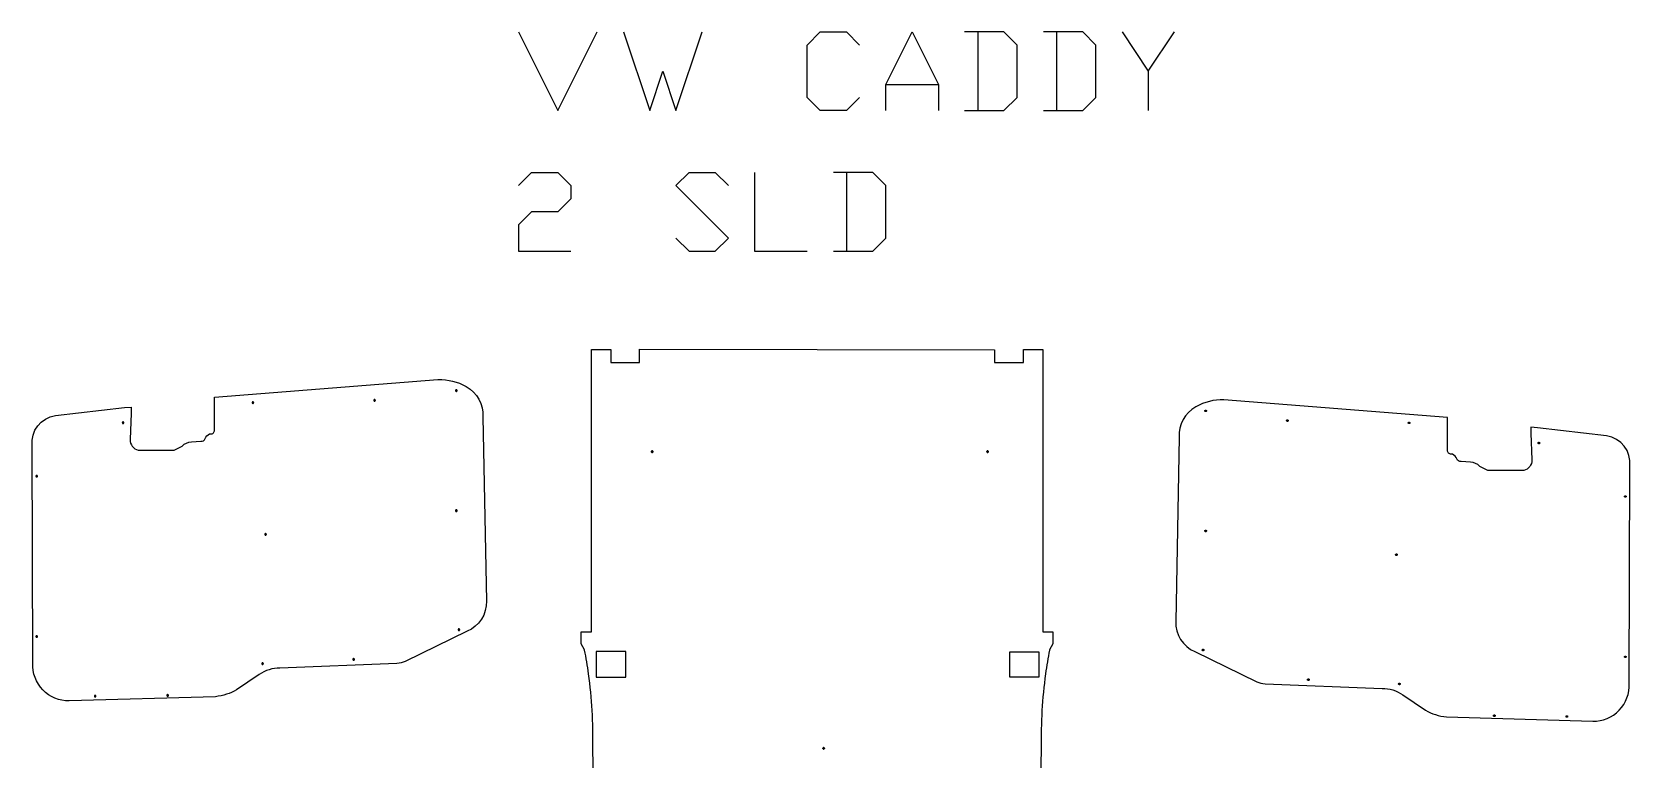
# Model space of a CAD drawing. Extents: x -1435 to 2689, y -2085 to 2121.
# Drawn here: x -1435 to 2689, y 243 to 2121 of the extents above; entities that cross this region are included whole.
import ezdxf

# ---------------------------------------------------------------- set-up
doc = ezdxf.new("R2010")
doc.units = 0
doc.layers.get('0').update_dxf_attribs({"color": 1, "linetype": 'CONTINUOUS'})

msp = doc.modelspace()

# ---------------------------------------------------------------- linework, layer by layer
for points in [[(-179.5, 2120.8), (-77.9, 1917.6), (23.7, 2120.8)], [(91.5, 2120.8), (159.2, 1917.6), (193.1, 2019.2), (226.9, 1917.6), (294.7, 2120.8)], [(701.1, 1951.5), (667.2, 1917.6), (599.5, 1917.6), (565.6, 1951.5), (565.6, 2087), (599.5, 2120.8), (667.2, 2120.8), (701.1, 2087)], [(768.8, 1917.6), (768.8, 1985.4), (836.5, 2120.8), (904.3, 1985.4), (904.3, 1917.6)], [(972, 1917.6), (1073.6, 1917.6), (1107.5, 1951.5), (1107.5, 2087), (1073.6, 2120.8), (972, 2120.8)], [(1005.9, 2120.8), (1005.9, 1917.6)], [(1175.2, 1917.6), (1276.8, 1917.6), (1310.7, 1951.5), (1310.7, 2087), (1276.8, 2120.8), (1175.2, 2120.8)], [(1209.1, 2120.8), (1209.1, 1917.6)], [(1378.4, 2120.8), (1446.1, 2019.2), (1446.1, 1917.6)], [(1446.1, 2019.2), (1513.9, 2120.8)], [(768.8, 1985.4), (904.3, 1985.4)], [(-179.5, 1724.1), (-145.6, 1758), (-77.9, 1758), (-44, 1724.1), (-44, 1690.2), (-77.9, 1656.4), (-145.6, 1656.4), (-179.5, 1622.5), (-179.5, 1554.8), (-44, 1554.8)], [(226.9, 1588.6), (260.8, 1554.8), (328.5, 1554.8), (362.4, 1588.6), (226.9, 1724.1), (260.8, 1758), (328.5, 1758), (362.4, 1724.1)], [(430.1, 1758), (430.1, 1554.8), (565.6, 1554.8)], [(633.3, 1554.8), (734.9, 1554.8), (768.8, 1588.6), (768.8, 1724.1), (734.9, 1758), (633.3, 1758)], [(667.2, 1758), (667.2, 1554.8)]]:
    msp.add_lwpolyline(points)
msp.add_lwpolyline([(15.9, 81.3), (12.7, 273.3, 0.038626), (1.4, 463.4, 0.012609), (-8.6, 524.8, 0.051178), (-8.8, 525.2), (-17.3, 541.3), (-17.3, 571.8), (8.8, 571.8), (8.8, 571.8), (8.8, 936.3), (8.8, 1300.9), (58.7, 1300.9), (58.7, 1267), (133.2, 1267), (133.2, 1301.5), (591.8, 1300.8), (1049.1, 1300.1), (1049.1, 1300.1), (1049.1, 1267), (1123.7, 1267), (1123.7, 1300.9), (1173.5, 1300.9), (1173.5, 936.3), (1173.5, 571.8), (1173.5, 571.8), (1199.6, 571.8), (1199.6, 541.3), (1191.1, 525.2, 0.051178), (1191, 524.8, 0.012609), (1180.9, 463.4, 0.038626), (1169.7, 273.3), (1166.5, 81.1)], format="xyb")
for points in [[(-963.9, 1177.4), (-387.1, 1223.1, -0.138198), (-314.2, 1205.4, -0.288514), (-271.6, 1126.8), (-262.3, 651.2, -0.315294), (-312.2, 573.3), (-471.8, 495.6, -0.076398), (-493.1, 489.9), (-795, 477.8, 0.16734), (-848.7, 461.6), (-906.9, 421.9, -0.097184), (-961.2, 404.4), (-1338.7, 393.4, -0.43046), (-1432.9, 490.8), (-1434.6, 1052.7, -0.398593), (-1374.5, 1130.6), (-1196, 1151.1), (-1178.6, 1152.4), (-1178.9, 1136.9), (-1181.5, 1068.2, 0.355125), (-1161.1, 1041), (-1068, 1041), (-1047.4, 1051.6, -0.191898), (-1023.6, 1062.6), (-998.9, 1064, 0.345537), (-988, 1070.7, -0.224178), (-976.6, 1082.7), (-973.9, 1082.7, 0.414214), (-963.9, 1092.7), (-963.9, 1177.4)], [(2218.2, 1125), (1641.4, 1170.7, 0.138198), (1568.5, 1153, 0.288514), (1525.9, 1074.3), (1516.7, 598.8, 0.315294), (1566.5, 520.8), (1726.1, 443.2, 0.076398), (1747.4, 437.5), (2049.3, 425.4, -0.16734), (2103, 409.1), (2161.2, 369.4, 0.097184), (2215.5, 352), (2593, 341, 0.43046), (2687.3, 438.3), (2688.9, 1000.2, 0.398593), (2628.8, 1078.2), (2450.3, 1098.6), (2433, 1100), (2433.2, 1084.5), (2435.8, 1015.8, -0.355125), (2415.4, 988.5), (2322.3, 988.5), (2301.7, 999.2, 0.191898), (2277.9, 1010.1), (2253.2, 1011.6, -0.345537), (2242.3, 1018.3, 0.224178), (2230.9, 1030.3), (2228.2, 1030.3, -0.414214), (2218.2, 1040.3), (2218.2, 1125)], [(167.5, 1037.1, 0.414214), (165.5, 1039.1, 0.414214), (163.5, 1037.1, 0.414214), (165.5, 1035.1, 0.414214), (167.5, 1037.1, -0.414214), (165.5, 1035.1, -0.414214), (163.5, 1037.1, -0.414214), (165.5, 1039.1, -0.414214), (167.5, 1037.1)], [(1033.2, 1037.1, 0.414214), (1031.2, 1039.1, 0.414214), (1029.2, 1037.1, 0.414214), (1031.2, 1035.1, 0.414214), (1033.2, 1037.1, -0.414214), (1031.2, 1035.1, -0.414214), (1029.2, 1037.1, -0.414214), (1031.2, 1039.1, -0.414214), (1033.2, 1037.1)], [(610.3, 271.1, 0.414214), (608.3, 273.1, 0.414214), (606.3, 271.1, 0.414214), (608.3, 269.1, 0.414214), (610.3, 271.1, -0.414214), (608.3, 269.1, -0.414214), (606.3, 271.1, -0.414214), (608.3, 273.1, -0.414214), (610.3, 271.1)]]:
    msp.add_lwpolyline(points, format="xyb", close=True)
for points in [[(-339.8, 1196.8), (-340, 1196.8), (-340.2, 1196.7), (-340.4, 1196.7), (-340.6, 1196.6), (-340.8, 1196.5), (-340.9, 1196.4), (-341.1, 1196.3), (-341.2, 1196.2), (-341.3, 1196.1), (-341.5, 1195.9), (-341.6, 1195.7), (-341.6, 1195.6), (-341.7, 1195.4), (-341.8, 1195.2), (-341.8, 1195), (-341.8, 1194.8), (-341.8, 1194.6), (-341.8, 1194.4), (-341.7, 1194.2), (-341.6, 1194), (-341.6, 1193.8), (-341.5, 1193.7), (-341.3, 1193.5), (-341.2, 1193.4), (-341.1, 1193.2), (-340.9, 1193.1), (-340.8, 1193), (-340.6, 1192.9), (-340.4, 1192.9), (-340.2, 1192.8), (-340, 1192.8), (-339.8, 1192.8), (-339.6, 1192.8), (-339.4, 1192.8), (-339.2, 1192.9), (-339, 1192.9), (-338.8, 1193), (-338.7, 1193.1), (-338.5, 1193.2), (-338.4, 1193.4), (-338.3, 1193.5), (-338.1, 1193.7), (-338, 1193.8), (-338, 1194), (-337.9, 1194.2), (-337.8, 1194.4), (-337.8, 1194.6), (-337.8, 1194.8), (-337.8, 1195), (-337.8, 1195.2), (-337.9, 1195.4), (-338, 1195.6), (-338, 1195.7), (-338.1, 1195.9), (-338.3, 1196.1), (-338.4, 1196.2), (-338.5, 1196.3), (-338.7, 1196.4), (-338.8, 1196.5), (-339, 1196.6), (-339.2, 1196.7), (-339.4, 1196.7), (-339.6, 1196.8), (-339.8, 1196.8)], [(-864.8, 1165.8), (-865, 1165.8), (-865.2, 1165.7), (-865.4, 1165.7), (-865.6, 1165.6), (-865.8, 1165.5), (-865.9, 1165.4), (-866.1, 1165.3), (-866.2, 1165.2), (-866.3, 1165.1), (-866.5, 1164.9), (-866.6, 1164.7), (-866.6, 1164.6), (-866.7, 1164.4), (-866.8, 1164.2), (-866.8, 1164), (-866.8, 1163.8), (-866.8, 1163.6), (-866.8, 1163.4), (-866.7, 1163.2), (-866.6, 1163), (-866.6, 1162.8), (-866.5, 1162.7), (-866.3, 1162.5), (-866.2, 1162.4), (-866.1, 1162.2), (-865.9, 1162.1), (-865.8, 1162), (-865.6, 1161.9), (-865.4, 1161.9), (-865.2, 1161.8), (-865, 1161.8), (-864.8, 1161.8), (-864.6, 1161.8), (-864.4, 1161.8), (-864.2, 1161.9), (-864, 1161.9), (-863.8, 1162), (-863.7, 1162.1), (-863.5, 1162.2), (-863.4, 1162.4), (-863.3, 1162.5), (-863.1, 1162.7), (-863, 1162.8), (-863, 1163), (-862.9, 1163.2), (-862.8, 1163.4), (-862.8, 1163.6), (-862.8, 1163.8), (-862.8, 1164), (-862.8, 1164.2), (-862.9, 1164.4), (-863, 1164.6), (-863, 1164.7), (-863.1, 1164.9), (-863.3, 1165.1), (-863.4, 1165.2), (-863.5, 1165.3), (-863.7, 1165.4), (-863.8, 1165.5), (-864, 1165.6), (-864.2, 1165.7), (-864.4, 1165.7), (-864.6, 1165.8), (-864.8, 1165.8)], [(-550.8, 1171.8), (-551, 1171.8), (-551.2, 1171.7), (-551.4, 1171.7), (-551.6, 1171.6), (-551.8, 1171.5), (-551.9, 1171.4), (-552.1, 1171.3), (-552.2, 1171.2), (-552.3, 1171.1), (-552.5, 1170.9), (-552.6, 1170.7), (-552.6, 1170.6), (-552.7, 1170.4), (-552.8, 1170.2), (-552.8, 1170), (-552.8, 1169.8), (-552.8, 1169.6), (-552.8, 1169.4), (-552.7, 1169.2), (-552.6, 1169), (-552.6, 1168.8), (-552.5, 1168.7), (-552.3, 1168.5), (-552.2, 1168.4), (-552.1, 1168.2), (-551.9, 1168.1), (-551.8, 1168), (-551.6, 1167.9), (-551.4, 1167.9), (-551.2, 1167.8), (-551, 1167.8), (-550.8, 1167.8), (-550.6, 1167.8), (-550.4, 1167.8), (-550.2, 1167.9), (-550, 1167.9), (-549.8, 1168), (-549.7, 1168.1), (-549.5, 1168.2), (-549.4, 1168.4), (-549.3, 1168.5), (-549.1, 1168.7), (-549, 1168.8), (-549, 1169), (-548.9, 1169.2), (-548.8, 1169.4), (-548.8, 1169.6), (-548.8, 1169.8), (-548.8, 1170), (-548.8, 1170.2), (-548.9, 1170.4), (-549, 1170.6), (-549, 1170.7), (-549.1, 1170.9), (-549.3, 1171.1), (-549.4, 1171.2), (-549.5, 1171.3), (-549.7, 1171.4), (-549.8, 1171.5), (-550, 1171.6), (-550.2, 1171.7), (-550.4, 1171.7), (-550.6, 1171.8), (-550.8, 1171.8)], [(-1199.8, 1113.8), (-1200, 1113.8), (-1200.2, 1113.7), (-1200.4, 1113.7), (-1200.6, 1113.6), (-1200.8, 1113.5), (-1200.9, 1113.4), (-1201.1, 1113.3), (-1201.2, 1113.2), (-1201.3, 1113.1), (-1201.5, 1112.9), (-1201.6, 1112.7), (-1201.6, 1112.6), (-1201.7, 1112.4), (-1201.8, 1112.2), (-1201.8, 1112), (-1201.8, 1111.8), (-1201.8, 1111.6), (-1201.8, 1111.4), (-1201.7, 1111.2), (-1201.6, 1111), (-1201.6, 1110.8), (-1201.5, 1110.7), (-1201.3, 1110.5), (-1201.2, 1110.4), (-1201.1, 1110.2), (-1200.9, 1110.1), (-1200.8, 1110), (-1200.6, 1109.9), (-1200.4, 1109.9), (-1200.2, 1109.8), (-1200, 1109.8), (-1199.8, 1109.8), (-1199.6, 1109.8), (-1199.4, 1109.8), (-1199.2, 1109.9), (-1199, 1109.9), (-1198.8, 1110), (-1198.7, 1110.1), (-1198.5, 1110.2), (-1198.4, 1110.4), (-1198.3, 1110.5), (-1198.1, 1110.7), (-1198, 1110.8), (-1198, 1111), (-1197.9, 1111.2), (-1197.8, 1111.4), (-1197.8, 1111.6), (-1197.8, 1111.8), (-1197.8, 1112), (-1197.8, 1112.2), (-1197.9, 1112.4), (-1198, 1112.6), (-1198, 1112.7), (-1198.1, 1112.9), (-1198.3, 1113.1), (-1198.4, 1113.2), (-1198.5, 1113.3), (-1198.7, 1113.4), (-1198.8, 1113.5), (-1199, 1113.6), (-1199.2, 1113.7), (-1199.4, 1113.7), (-1199.6, 1113.8), (-1199.8, 1113.8)], [(1594.1, 1144.4), (1594.3, 1144.3), (1594.5, 1144.3), (1594.7, 1144.3), (1594.9, 1144.2), (1595.1, 1144.1), (1595.2, 1144), (1595.4, 1143.9), (1595.5, 1143.8), (1595.6, 1143.6), (1595.8, 1143.5), (1595.9, 1143.3), (1595.9, 1143.1), (1596, 1142.9), (1596.1, 1142.8), (1596.1, 1142.6), (1596.1, 1142.4), (1596.1, 1142.1), (1596.1, 1142), (1596, 1141.8), (1595.9, 1141.6), (1595.9, 1141.4), (1595.8, 1141.2), (1595.6, 1141.1), (1595.5, 1140.9), (1595.4, 1140.8), (1595.2, 1140.7), (1595.1, 1140.6), (1594.9, 1140.5), (1594.7, 1140.4), (1594.5, 1140.4), (1594.3, 1140.4), (1594.1, 1140.4), (1593.9, 1140.4), (1593.7, 1140.4), (1593.5, 1140.4), (1593.3, 1140.5), (1593.2, 1140.6), (1593, 1140.7), (1592.8, 1140.8), (1592.7, 1140.9), (1592.6, 1141.1), (1592.4, 1141.2), (1592.3, 1141.4), (1592.3, 1141.6), (1592.2, 1141.8), (1592.1, 1142), (1592.1, 1142.1), (1592.1, 1142.4), (1592.1, 1142.6), (1592.1, 1142.8), (1592.2, 1142.9), (1592.3, 1143.1), (1592.3, 1143.3), (1592.4, 1143.5), (1592.6, 1143.6), (1592.7, 1143.8), (1592.8, 1143.9), (1593, 1144), (1593.2, 1144.1), (1593.3, 1144.2), (1593.5, 1144.3), (1593.7, 1144.3), (1593.9, 1144.3), (1594.1, 1144.4)], [(1805.1, 1119.4), (1805.3, 1119.3), (1805.5, 1119.3), (1805.7, 1119.3), (1805.9, 1119.2), (1806.1, 1119.1), (1806.2, 1119), (1806.4, 1118.9), (1806.5, 1118.8), (1806.6, 1118.6), (1806.8, 1118.5), (1806.9, 1118.3), (1806.9, 1118.1), (1807, 1117.9), (1807.1, 1117.8), (1807.1, 1117.6), (1807.1, 1117.4), (1807.1, 1117.1), (1807.1, 1117), (1807, 1116.8), (1806.9, 1116.6), (1806.9, 1116.4), (1806.8, 1116.2), (1806.6, 1116.1), (1806.5, 1115.9), (1806.4, 1115.8), (1806.2, 1115.7), (1806.1, 1115.6), (1805.9, 1115.5), (1805.7, 1115.4), (1805.5, 1115.4), (1805.3, 1115.4), (1805.1, 1115.4), (1804.9, 1115.4), (1804.7, 1115.4), (1804.5, 1115.4), (1804.3, 1115.5), (1804.2, 1115.6), (1804, 1115.7), (1803.8, 1115.8), (1803.7, 1115.9), (1803.6, 1116.1), (1803.4, 1116.2), (1803.3, 1116.4), (1803.3, 1116.6), (1803.2, 1116.8), (1803.1, 1117), (1803.1, 1117.1), (1803.1, 1117.4), (1803.1, 1117.6), (1803.1, 1117.8), (1803.2, 1117.9), (1803.3, 1118.1), (1803.3, 1118.3), (1803.4, 1118.5), (1803.6, 1118.6), (1803.7, 1118.8), (1803.8, 1118.9), (1804, 1119), (1804.2, 1119.1), (1804.3, 1119.2), (1804.5, 1119.3), (1804.7, 1119.3), (1804.9, 1119.3), (1805.1, 1119.4)], [(2119.1, 1113.4), (2119.3, 1113.3), (2119.5, 1113.3), (2119.7, 1113.3), (2119.9, 1113.2), (2120.1, 1113.1), (2120.2, 1113), (2120.4, 1112.9), (2120.5, 1112.8), (2120.6, 1112.6), (2120.8, 1112.5), (2120.9, 1112.3), (2120.9, 1112.1), (2121, 1111.9), (2121.1, 1111.8), (2121.1, 1111.6), (2121.1, 1111.4), (2121.1, 1111.1), (2121.1, 1111), (2121, 1110.8), (2120.9, 1110.6), (2120.9, 1110.4), (2120.8, 1110.2), (2120.6, 1110.1), (2120.5, 1109.9), (2120.4, 1109.8), (2120.2, 1109.7), (2120.1, 1109.6), (2119.9, 1109.5), (2119.7, 1109.4), (2119.5, 1109.4), (2119.3, 1109.4), (2119.1, 1109.4), (2118.9, 1109.4), (2118.7, 1109.4), (2118.5, 1109.4), (2118.3, 1109.5), (2118.2, 1109.6), (2118, 1109.7), (2117.8, 1109.8), (2117.7, 1109.9), (2117.6, 1110.1), (2117.4, 1110.2), (2117.3, 1110.4), (2117.3, 1110.6), (2117.2, 1110.8), (2117.1, 1111), (2117.1, 1111.1), (2117.1, 1111.4), (2117.1, 1111.6), (2117.1, 1111.8), (2117.2, 1111.9), (2117.3, 1112.1), (2117.3, 1112.3), (2117.4, 1112.5), (2117.6, 1112.6), (2117.7, 1112.8), (2117.8, 1112.9), (2118, 1113), (2118.2, 1113.1), (2118.3, 1113.2), (2118.5, 1113.3), (2118.7, 1113.3), (2118.9, 1113.3), (2119.1, 1113.4)], [(2454.1, 1061.4), (2454.3, 1061.3), (2454.5, 1061.3), (2454.7, 1061.3), (2454.9, 1061.2), (2455.1, 1061.1), (2455.2, 1061), (2455.4, 1060.9), (2455.5, 1060.8), (2455.6, 1060.6), (2455.8, 1060.5), (2455.9, 1060.3), (2455.9, 1060.1), (2456, 1059.9), (2456.1, 1059.8), (2456.1, 1059.6), (2456.1, 1059.4), (2456.1, 1059.1), (2456.1, 1059), (2456, 1058.8), (2455.9, 1058.6), (2455.9, 1058.4), (2455.8, 1058.2), (2455.6, 1058.1), (2455.5, 1057.9), (2455.4, 1057.8), (2455.2, 1057.7), (2455.1, 1057.6), (2454.9, 1057.5), (2454.7, 1057.4), (2454.5, 1057.4), (2454.3, 1057.4), (2454.1, 1057.4), (2453.9, 1057.4), (2453.7, 1057.4), (2453.5, 1057.4), (2453.3, 1057.5), (2453.2, 1057.6), (2453, 1057.7), (2452.8, 1057.8), (2452.7, 1057.9), (2452.6, 1058.1), (2452.4, 1058.2), (2452.3, 1058.4), (2452.3, 1058.6), (2452.2, 1058.8), (2452.1, 1059), (2452.1, 1059.1), (2452.1, 1059.4), (2452.1, 1059.6), (2452.1, 1059.8), (2452.2, 1059.9), (2452.3, 1060.1), (2452.3, 1060.3), (2452.4, 1060.5), (2452.6, 1060.6), (2452.7, 1060.8), (2452.8, 1060.9), (2453, 1061), (2453.2, 1061.1), (2453.3, 1061.2), (2453.5, 1061.3), (2453.7, 1061.3), (2453.9, 1061.3), (2454.1, 1061.4)], [(-1422.8, 975.8), (-1423, 975.8), (-1423.2, 975.7), (-1423.4, 975.7), (-1423.6, 975.6), (-1423.8, 975.5), (-1423.9, 975.4), (-1424.1, 975.3), (-1424.2, 975.2), (-1424.3, 975.1), (-1424.5, 974.9), (-1424.6, 974.7), (-1424.6, 974.6), (-1424.7, 974.4), (-1424.8, 974.2), (-1424.8, 974), (-1424.8, 973.8), (-1424.8, 973.6), (-1424.8, 973.4), (-1424.7, 973.2), (-1424.6, 973), (-1424.6, 972.8), (-1424.5, 972.7), (-1424.3, 972.5), (-1424.2, 972.4), (-1424.1, 972.2), (-1423.9, 972.1), (-1423.8, 972), (-1423.6, 971.9), (-1423.4, 971.9), (-1423.2, 971.8), (-1423, 971.8), (-1422.8, 971.8), (-1422.6, 971.8), (-1422.4, 971.8), (-1422.2, 971.9), (-1422, 971.9), (-1421.8, 972), (-1421.7, 972.1), (-1421.5, 972.2), (-1421.4, 972.4), (-1421.3, 972.5), (-1421.1, 972.7), (-1421, 972.8), (-1421, 973), (-1420.9, 973.2), (-1420.8, 973.4), (-1420.8, 973.6), (-1420.8, 973.8), (-1420.8, 974), (-1420.8, 974.2), (-1420.9, 974.4), (-1421, 974.6), (-1421, 974.7), (-1421.1, 974.9), (-1421.3, 975.1), (-1421.4, 975.2), (-1421.5, 975.3), (-1421.7, 975.4), (-1421.8, 975.5), (-1422, 975.6), (-1422.2, 975.7), (-1422.4, 975.7), (-1422.6, 975.8), (-1422.8, 975.8)], [(2677.1, 923.4), (2677.3, 923.3), (2677.5, 923.3), (2677.7, 923.3), (2677.9, 923.2), (2678.1, 923.1), (2678.2, 923), (2678.4, 922.9), (2678.5, 922.8), (2678.6, 922.6), (2678.8, 922.5), (2678.9, 922.3), (2678.9, 922.1), (2679, 921.9), (2679.1, 921.8), (2679.1, 921.6), (2679.1, 921.4), (2679.1, 921.1), (2679.1, 921), (2679, 920.8), (2678.9, 920.6), (2678.9, 920.4), (2678.8, 920.2), (2678.6, 920.1), (2678.5, 919.9), (2678.4, 919.8), (2678.2, 919.7), (2678.1, 919.6), (2677.9, 919.5), (2677.7, 919.4), (2677.5, 919.4), (2677.3, 919.4), (2677.1, 919.4), (2676.9, 919.4), (2676.7, 919.4), (2676.5, 919.4), (2676.3, 919.5), (2676.2, 919.6), (2676, 919.7), (2675.8, 919.8), (2675.7, 919.9), (2675.6, 920.1), (2675.4, 920.2), (2675.3, 920.4), (2675.3, 920.6), (2675.2, 920.8), (2675.1, 921), (2675.1, 921.1), (2675.1, 921.4), (2675.1, 921.6), (2675.1, 921.8), (2675.2, 921.9), (2675.3, 922.1), (2675.3, 922.3), (2675.4, 922.5), (2675.6, 922.6), (2675.7, 922.8), (2675.8, 922.9), (2676, 923), (2676.2, 923.1), (2676.3, 923.2), (2676.5, 923.3), (2676.7, 923.3), (2676.9, 923.3), (2677.1, 923.4)], [(-339.8, 886.8), (-340, 886.8), (-340.2, 886.7), (-340.4, 886.7), (-340.6, 886.6), (-340.8, 886.5), (-340.9, 886.4), (-341.1, 886.3), (-341.2, 886.2), (-341.3, 886.1), (-341.5, 885.9), (-341.6, 885.7), (-341.6, 885.6), (-341.7, 885.4), (-341.8, 885.2), (-341.8, 885), (-341.8, 884.8), (-341.8, 884.6), (-341.8, 884.4), (-341.7, 884.2), (-341.6, 884), (-341.6, 883.8), (-341.5, 883.7), (-341.3, 883.5), (-341.2, 883.4), (-341.1, 883.2), (-340.9, 883.1), (-340.8, 883), (-340.6, 882.9), (-340.4, 882.9), (-340.2, 882.8), (-340, 882.8), (-339.8, 882.8), (-339.6, 882.8), (-339.4, 882.8), (-339.2, 882.9), (-339, 882.9), (-338.8, 883), (-338.7, 883.1), (-338.5, 883.2), (-338.4, 883.4), (-338.3, 883.5), (-338.1, 883.7), (-338, 883.8), (-338, 884), (-337.9, 884.2), (-337.8, 884.4), (-337.8, 884.6), (-337.8, 884.8), (-337.8, 885), (-337.8, 885.2), (-337.9, 885.4), (-338, 885.6), (-338, 885.7), (-338.1, 885.9), (-338.3, 886.1), (-338.4, 886.2), (-338.5, 886.3), (-338.7, 886.4), (-338.8, 886.5), (-339, 886.6), (-339.2, 886.7), (-339.4, 886.7), (-339.6, 886.8), (-339.8, 886.8)], [(-832.1, 825.5), (-832.3, 825.5), (-832.5, 825.5), (-832.7, 825.4), (-832.8, 825.3), (-833, 825.3), (-833.2, 825.2), (-833.3, 825), (-833.5, 824.9), (-833.6, 824.8), (-833.7, 824.6), (-833.8, 824.5), (-833.9, 824.3), (-834, 824.1), (-834, 823.9), (-834.1, 823.7), (-834.1, 823.5), (-834.1, 823.3), (-834, 823.1), (-834, 822.9), (-833.9, 822.7), (-833.8, 822.5), (-833.7, 822.4), (-833.6, 822.2), (-833.5, 822.1), (-833.3, 822), (-833.2, 821.8), (-833, 821.7), (-832.8, 821.7), (-832.7, 821.6), (-832.5, 821.5), (-832.3, 821.5), (-832.1, 821.5), (-831.9, 821.5), (-831.7, 821.5), (-831.5, 821.6), (-831.3, 821.7), (-831.1, 821.7), (-831, 821.8), (-830.8, 822), (-830.7, 822.1), (-830.5, 822.2), (-830.4, 822.4), (-830.3, 822.5), (-830.2, 822.7), (-830.2, 822.9), (-830.1, 823.1), (-830.1, 823.3), (-830.1, 823.5), (-830.1, 823.7), (-830.1, 823.9), (-830.2, 824.1), (-830.2, 824.3), (-830.3, 824.5), (-830.4, 824.6), (-830.5, 824.8), (-830.7, 824.9), (-830.8, 825), (-831, 825.2), (-831.1, 825.3), (-831.3, 825.3), (-831.5, 825.4), (-831.7, 825.5), (-831.9, 825.5), (-832.1, 825.5)], [(1594.1, 834.4), (1594.3, 834.3), (1594.5, 834.3), (1594.7, 834.3), (1594.9, 834.2), (1595.1, 834.1), (1595.2, 834), (1595.4, 833.9), (1595.5, 833.8), (1595.6, 833.6), (1595.8, 833.5), (1595.9, 833.3), (1595.9, 833.1), (1596, 832.9), (1596.1, 832.8), (1596.1, 832.6), (1596.1, 832.4), (1596.1, 832.1), (1596.1, 832), (1596, 831.8), (1595.9, 831.6), (1595.9, 831.4), (1595.8, 831.2), (1595.6, 831.1), (1595.5, 830.9), (1595.4, 830.8), (1595.2, 830.7), (1595.1, 830.6), (1594.9, 830.5), (1594.7, 830.4), (1594.5, 830.4), (1594.3, 830.4), (1594.1, 830.4), (1593.9, 830.4), (1593.7, 830.4), (1593.5, 830.4), (1593.3, 830.5), (1593.2, 830.6), (1593, 830.7), (1592.8, 830.8), (1592.7, 830.9), (1592.6, 831.1), (1592.4, 831.2), (1592.3, 831.4), (1592.3, 831.6), (1592.2, 831.8), (1592.1, 832), (1592.1, 832.1), (1592.1, 832.4), (1592.1, 832.6), (1592.1, 832.8), (1592.2, 832.9), (1592.3, 833.1), (1592.3, 833.3), (1592.4, 833.5), (1592.6, 833.6), (1592.7, 833.8), (1592.8, 833.9), (1593, 834), (1593.2, 834.1), (1593.3, 834.2), (1593.5, 834.3), (1593.7, 834.3), (1593.9, 834.3), (1594.1, 834.4)], [(2086.4, 773.1), (2086.6, 773.1), (2086.8, 773), (2087, 773), (2087.2, 772.9), (2087.3, 772.8), (2087.5, 772.7), (2087.6, 772.6), (2087.8, 772.5), (2087.9, 772.3), (2088, 772.2), (2088.1, 772), (2088.2, 771.8), (2088.3, 771.7), (2088.3, 771.5), (2088.4, 771.3), (2088.4, 771.1), (2088.4, 770.9), (2088.3, 770.7), (2088.3, 770.5), (2088.2, 770.3), (2088.1, 770.1), (2088, 769.9), (2087.9, 769.8), (2087.8, 769.7), (2087.6, 769.5), (2087.5, 769.4), (2087.3, 769.3), (2087.2, 769.2), (2087, 769.2), (2086.8, 769.1), (2086.6, 769.1), (2086.4, 769.1), (2086.2, 769.1), (2086, 769.1), (2085.8, 769.2), (2085.6, 769.2), (2085.4, 769.3), (2085.3, 769.4), (2085.1, 769.5), (2085, 769.7), (2084.8, 769.8), (2084.7, 769.9), (2084.6, 770.1), (2084.5, 770.3), (2084.5, 770.5), (2084.4, 770.7), (2084.4, 770.9), (2084.4, 771.1), (2084.4, 771.3), (2084.4, 771.5), (2084.5, 771.7), (2084.5, 771.8), (2084.6, 772), (2084.7, 772.2), (2084.8, 772.3), (2085, 772.5), (2085.1, 772.6), (2085.3, 772.7), (2085.4, 772.8), (2085.6, 772.9), (2085.8, 773), (2086, 773), (2086.2, 773.1), (2086.4, 773.1)], [(-333, 579.3), (-333.2, 579.3), (-333.4, 579.3), (-333.6, 579.2), (-333.8, 579.2), (-334, 579.1), (-334.1, 579), (-334.3, 578.9), (-334.4, 578.7), (-334.5, 578.6), (-334.7, 578.4), (-334.8, 578.3), (-334.8, 578.1), (-334.9, 577.9), (-335, 577.7), (-335, 577.5), (-335, 577.3), (-335, 577.1), (-335, 576.9), (-334.9, 576.7), (-334.8, 576.6), (-334.8, 576.4), (-334.7, 576.2), (-334.5, 576.1), (-334.4, 575.9), (-334.3, 575.8), (-334.1, 575.7), (-334, 575.6), (-333.8, 575.5), (-333.6, 575.4), (-333.4, 575.4), (-333.2, 575.3), (-333, 575.3), (-332.8, 575.3), (-332.6, 575.4), (-332.4, 575.4), (-332.2, 575.5), (-332.1, 575.6), (-331.9, 575.7), (-331.7, 575.8), (-331.6, 575.9), (-331.5, 576.1), (-331.3, 576.2), (-331.2, 576.4), (-331.2, 576.6), (-331.1, 576.7), (-331, 576.9), (-331, 577.1), (-331, 577.3), (-331, 577.5), (-331, 577.7), (-331.1, 577.9), (-331.2, 578.1), (-331.2, 578.3), (-331.3, 578.4), (-331.5, 578.6), (-331.6, 578.7), (-331.7, 578.9), (-331.9, 579), (-332.1, 579.1), (-332.2, 579.2), (-332.4, 579.2), (-332.6, 579.3), (-332.8, 579.3), (-333, 579.3)], [(-1422.8, 561.8), (-1423, 561.8), (-1423.2, 561.7), (-1423.4, 561.7), (-1423.6, 561.6), (-1423.8, 561.5), (-1423.9, 561.4), (-1424.1, 561.3), (-1424.2, 561.2), (-1424.3, 561.1), (-1424.5, 560.9), (-1424.6, 560.7), (-1424.6, 560.6), (-1424.7, 560.4), (-1424.8, 560.2), (-1424.8, 560), (-1424.8, 559.8), (-1424.8, 559.6), (-1424.8, 559.4), (-1424.7, 559.2), (-1424.6, 559), (-1424.6, 558.8), (-1424.5, 558.7), (-1424.3, 558.5), (-1424.2, 558.4), (-1424.1, 558.2), (-1423.9, 558.1), (-1423.8, 558), (-1423.6, 557.9), (-1423.4, 557.9), (-1423.2, 557.8), (-1423, 557.8), (-1422.8, 557.8), (-1422.6, 557.8), (-1422.4, 557.8), (-1422.2, 557.9), (-1422, 557.9), (-1421.8, 558), (-1421.7, 558.1), (-1421.5, 558.2), (-1421.4, 558.4), (-1421.3, 558.5), (-1421.1, 558.7), (-1421, 558.8), (-1421, 559), (-1420.9, 559.2), (-1420.8, 559.4), (-1420.8, 559.6), (-1420.8, 559.8), (-1420.8, 560), (-1420.8, 560.2), (-1420.9, 560.4), (-1421, 560.6), (-1421, 560.7), (-1421.1, 560.9), (-1421.3, 561.1), (-1421.4, 561.2), (-1421.5, 561.3), (-1421.7, 561.4), (-1421.8, 561.5), (-1422, 561.6), (-1422.2, 561.7), (-1422.4, 561.7), (-1422.6, 561.8), (-1422.8, 561.8)], [(-604.8, 502.8), (-605, 502.8), (-605.2, 502.7), (-605.4, 502.7), (-605.6, 502.6), (-605.8, 502.5), (-605.9, 502.4), (-606.1, 502.3), (-606.2, 502.2), (-606.3, 502.1), (-606.5, 501.9), (-606.6, 501.7), (-606.6, 501.6), (-606.7, 501.4), (-606.8, 501.2), (-606.8, 501), (-606.8, 500.8), (-606.8, 500.6), (-606.8, 500.4), (-606.7, 500.2), (-606.6, 500), (-606.6, 499.8), (-606.5, 499.7), (-606.3, 499.5), (-606.2, 499.4), (-606.1, 499.2), (-605.9, 499.1), (-605.8, 499), (-605.6, 498.9), (-605.4, 498.9), (-605.2, 498.8), (-605, 498.8), (-604.8, 498.8), (-604.6, 498.8), (-604.4, 498.8), (-604.2, 498.9), (-604, 498.9), (-603.8, 499), (-603.7, 499.1), (-603.5, 499.2), (-603.4, 499.4), (-603.3, 499.5), (-603.1, 499.7), (-603, 499.8), (-603, 500), (-602.9, 500.2), (-602.8, 500.4), (-602.8, 500.6), (-602.8, 500.8), (-602.8, 501), (-602.8, 501.2), (-602.9, 501.4), (-603, 501.6), (-603, 501.7), (-603.1, 501.9), (-603.3, 502.1), (-603.4, 502.2), (-603.5, 502.3), (-603.7, 502.4), (-603.8, 502.5), (-604, 502.6), (-604.2, 502.7), (-604.4, 502.7), (-604.6, 502.8), (-604.8, 502.8)], [(20.9, 454.5), (97.5, 454.5), (97.5, 521.2), (20.9, 521.2), (20.9, 454.5)], [(1163.1, 454.5), (1088.4, 454.5), (1088.4, 520.3), (1163.2, 520.3), (1163.1, 454.5)], [(1587.3, 526.9), (1587.5, 526.9), (1587.7, 526.9), (1587.9, 526.8), (1588.1, 526.7), (1588.3, 526.7), (1588.4, 526.6), (1588.6, 526.4), (1588.7, 526.3), (1588.9, 526.2), (1589, 526), (1589.1, 525.8), (1589.2, 525.7), (1589.2, 525.5), (1589.3, 525.3), (1589.3, 525.1), (1589.3, 524.9), (1589.3, 524.7), (1589.3, 524.5), (1589.2, 524.3), (1589.2, 524.1), (1589.1, 523.9), (1589, 523.8), (1588.9, 523.6), (1588.7, 523.5), (1588.6, 523.4), (1588.4, 523.2), (1588.3, 523.1), (1588.1, 523.1), (1587.9, 523), (1587.7, 522.9), (1587.5, 522.9), (1587.3, 522.9), (1587.1, 522.9), (1586.9, 522.9), (1586.7, 523), (1586.5, 523.1), (1586.4, 523.1), (1586.2, 523.2), (1586, 523.4), (1585.9, 523.5), (1585.8, 523.6), (1585.7, 523.8), (1585.6, 523.9), (1585.5, 524.1), (1585.4, 524.3), (1585.4, 524.5), (1585.3, 524.7), (1585.3, 524.9), (1585.3, 525.1), (1585.4, 525.3), (1585.4, 525.5), (1585.5, 525.7), (1585.6, 525.8), (1585.7, 526), (1585.8, 526.2), (1585.9, 526.3), (1586, 526.4), (1586.2, 526.6), (1586.4, 526.7), (1586.5, 526.7), (1586.7, 526.8), (1586.9, 526.9), (1587.1, 526.9), (1587.3, 526.9)], [(2677.1, 509.4), (2677.3, 509.3), (2677.5, 509.3), (2677.7, 509.3), (2677.9, 509.2), (2678.1, 509.1), (2678.2, 509), (2678.4, 508.9), (2678.5, 508.8), (2678.6, 508.6), (2678.8, 508.5), (2678.9, 508.3), (2678.9, 508.1), (2679, 507.9), (2679.1, 507.8), (2679.1, 507.6), (2679.1, 507.4), (2679.1, 507.1), (2679.1, 507), (2679, 506.8), (2678.9, 506.6), (2678.9, 506.4), (2678.8, 506.2), (2678.6, 506.1), (2678.5, 505.9), (2678.4, 505.8), (2678.2, 505.7), (2678.1, 505.6), (2677.9, 505.5), (2677.7, 505.4), (2677.5, 505.4), (2677.3, 505.4), (2677.1, 505.4), (2676.9, 505.4), (2676.7, 505.4), (2676.5, 505.4), (2676.3, 505.5), (2676.2, 505.6), (2676, 505.7), (2675.8, 505.8), (2675.7, 505.9), (2675.6, 506.1), (2675.4, 506.2), (2675.3, 506.4), (2675.3, 506.6), (2675.2, 506.8), (2675.1, 507), (2675.1, 507.1), (2675.1, 507.4), (2675.1, 507.6), (2675.1, 507.8), (2675.2, 507.9), (2675.3, 508.1), (2675.3, 508.3), (2675.4, 508.5), (2675.6, 508.6), (2675.7, 508.8), (2675.8, 508.9), (2676, 509), (2676.2, 509.1), (2676.3, 509.2), (2676.5, 509.3), (2676.7, 509.3), (2676.9, 509.3), (2677.1, 509.4)], [(-839.8, 491.8), (-840, 491.8), (-840.2, 491.7), (-840.4, 491.7), (-840.6, 491.6), (-840.8, 491.5), (-840.9, 491.4), (-841.1, 491.3), (-841.2, 491.2), (-841.3, 491.1), (-841.5, 490.9), (-841.6, 490.7), (-841.6, 490.6), (-841.7, 490.4), (-841.8, 490.2), (-841.8, 490), (-841.8, 489.8), (-841.8, 489.6), (-841.8, 489.4), (-841.7, 489.2), (-841.6, 489), (-841.6, 488.8), (-841.5, 488.7), (-841.3, 488.5), (-841.2, 488.4), (-841.1, 488.2), (-840.9, 488.1), (-840.8, 488), (-840.6, 487.9), (-840.4, 487.9), (-840.2, 487.8), (-840, 487.8), (-839.8, 487.8), (-839.6, 487.8), (-839.4, 487.8), (-839.2, 487.9), (-839, 487.9), (-838.8, 488), (-838.7, 488.1), (-838.5, 488.2), (-838.4, 488.4), (-838.3, 488.5), (-838.1, 488.7), (-838, 488.8), (-838, 489), (-837.9, 489.2), (-837.8, 489.4), (-837.8, 489.6), (-837.8, 489.8), (-837.8, 490), (-837.8, 490.2), (-837.9, 490.4), (-838, 490.6), (-838, 490.7), (-838.1, 490.9), (-838.3, 491.1), (-838.4, 491.2), (-838.5, 491.3), (-838.7, 491.4), (-838.8, 491.5), (-839, 491.6), (-839.2, 491.7), (-839.4, 491.7), (-839.6, 491.8), (-839.8, 491.8)], [(1859.1, 450.4), (1859.3, 450.3), (1859.5, 450.3), (1859.7, 450.3), (1859.9, 450.2), (1860.1, 450.1), (1860.2, 450), (1860.4, 449.9), (1860.5, 449.8), (1860.6, 449.6), (1860.8, 449.5), (1860.9, 449.3), (1860.9, 449.1), (1861, 448.9), (1861.1, 448.8), (1861.1, 448.6), (1861.1, 448.4), (1861.1, 448.1), (1861.1, 448), (1861, 447.8), (1860.9, 447.6), (1860.9, 447.4), (1860.8, 447.2), (1860.6, 447.1), (1860.5, 446.9), (1860.4, 446.8), (1860.2, 446.7), (1860.1, 446.6), (1859.9, 446.5), (1859.7, 446.4), (1859.5, 446.4), (1859.3, 446.4), (1859.1, 446.4), (1858.9, 446.4), (1858.7, 446.4), (1858.5, 446.4), (1858.3, 446.5), (1858.2, 446.6), (1858, 446.7), (1857.8, 446.8), (1857.7, 446.9), (1857.6, 447.1), (1857.4, 447.2), (1857.3, 447.4), (1857.3, 447.6), (1857.2, 447.8), (1857.1, 448), (1857.1, 448.1), (1857.1, 448.4), (1857.1, 448.6), (1857.1, 448.8), (1857.2, 448.9), (1857.3, 449.1), (1857.3, 449.3), (1857.4, 449.5), (1857.6, 449.6), (1857.7, 449.8), (1857.8, 449.9), (1858, 450), (1858.2, 450.1), (1858.3, 450.2), (1858.5, 450.3), (1858.7, 450.3), (1858.9, 450.3), (1859.1, 450.4)], [(2094.1, 439.4), (2094.3, 439.3), (2094.5, 439.3), (2094.7, 439.3), (2094.9, 439.2), (2095.1, 439.1), (2095.2, 439), (2095.4, 438.9), (2095.5, 438.8), (2095.6, 438.6), (2095.8, 438.5), (2095.9, 438.3), (2095.9, 438.1), (2096, 437.9), (2096.1, 437.8), (2096.1, 437.6), (2096.1, 437.4), (2096.1, 437.1), (2096.1, 437), (2096, 436.8), (2095.9, 436.6), (2095.9, 436.4), (2095.8, 436.2), (2095.6, 436.1), (2095.5, 435.9), (2095.4, 435.8), (2095.2, 435.7), (2095.1, 435.6), (2094.9, 435.5), (2094.7, 435.4), (2094.5, 435.4), (2094.3, 435.4), (2094.1, 435.4), (2093.9, 435.4), (2093.7, 435.4), (2093.5, 435.4), (2093.3, 435.5), (2093.2, 435.6), (2093, 435.7), (2092.8, 435.8), (2092.7, 435.9), (2092.6, 436.1), (2092.4, 436.2), (2092.3, 436.4), (2092.3, 436.6), (2092.2, 436.8), (2092.1, 437), (2092.1, 437.1), (2092.1, 437.4), (2092.1, 437.6), (2092.1, 437.8), (2092.2, 437.9), (2092.3, 438.1), (2092.3, 438.3), (2092.4, 438.5), (2092.6, 438.6), (2092.7, 438.8), (2092.8, 438.9), (2093, 439), (2093.2, 439.1), (2093.3, 439.2), (2093.5, 439.3), (2093.7, 439.3), (2093.9, 439.3), (2094.1, 439.4)], [(-1271.8, 407.8), (-1272, 407.8), (-1272.2, 407.7), (-1272.4, 407.7), (-1272.6, 407.6), (-1272.8, 407.5), (-1272.9, 407.4), (-1273.1, 407.3), (-1273.2, 407.2), (-1273.3, 407.1), (-1273.5, 406.9), (-1273.6, 406.7), (-1273.6, 406.6), (-1273.7, 406.4), (-1273.8, 406.2), (-1273.8, 406), (-1273.8, 405.8), (-1273.8, 405.6), (-1273.8, 405.4), (-1273.7, 405.2), (-1273.6, 405), (-1273.6, 404.8), (-1273.5, 404.7), (-1273.3, 404.5), (-1273.2, 404.4), (-1273.1, 404.2), (-1272.9, 404.1), (-1272.8, 404), (-1272.6, 403.9), (-1272.4, 403.9), (-1272.2, 403.8), (-1272, 403.8), (-1271.8, 403.8), (-1271.6, 403.8), (-1271.4, 403.8), (-1271.2, 403.9), (-1271, 403.9), (-1270.8, 404), (-1270.7, 404.1), (-1270.5, 404.2), (-1270.4, 404.4), (-1270.3, 404.5), (-1270.1, 404.7), (-1270, 404.8), (-1270, 405), (-1269.9, 405.2), (-1269.8, 405.4), (-1269.8, 405.6), (-1269.8, 405.8), (-1269.8, 406), (-1269.8, 406.2), (-1269.9, 406.4), (-1270, 406.6), (-1270, 406.7), (-1270.1, 406.9), (-1270.3, 407.1), (-1270.4, 407.2), (-1270.5, 407.3), (-1270.7, 407.4), (-1270.8, 407.5), (-1271, 407.6), (-1271.2, 407.7), (-1271.4, 407.7), (-1271.6, 407.8), (-1271.8, 407.8)], [(-1084.8, 409.8), (-1085, 409.8), (-1085.2, 409.7), (-1085.4, 409.7), (-1085.6, 409.6), (-1085.8, 409.5), (-1085.9, 409.4), (-1086.1, 409.3), (-1086.2, 409.2), (-1086.3, 409.1), (-1086.5, 408.9), (-1086.6, 408.7), (-1086.6, 408.6), (-1086.7, 408.4), (-1086.8, 408.2), (-1086.8, 408), (-1086.8, 407.8), (-1086.8, 407.6), (-1086.8, 407.4), (-1086.7, 407.2), (-1086.6, 407), (-1086.6, 406.8), (-1086.5, 406.7), (-1086.3, 406.5), (-1086.2, 406.4), (-1086.1, 406.2), (-1085.9, 406.1), (-1085.8, 406), (-1085.6, 405.9), (-1085.4, 405.9), (-1085.2, 405.8), (-1085, 405.8), (-1084.8, 405.8), (-1084.6, 405.8), (-1084.4, 405.8), (-1084.2, 405.9), (-1084, 405.9), (-1083.8, 406), (-1083.7, 406.1), (-1083.5, 406.2), (-1083.4, 406.4), (-1083.3, 406.5), (-1083.1, 406.7), (-1083, 406.8), (-1083, 407), (-1082.9, 407.2), (-1082.8, 407.4), (-1082.8, 407.6), (-1082.8, 407.8), (-1082.8, 408), (-1082.8, 408.2), (-1082.9, 408.4), (-1083, 408.6), (-1083, 408.7), (-1083.1, 408.9), (-1083.3, 409.1), (-1083.4, 409.2), (-1083.5, 409.3), (-1083.7, 409.4), (-1083.8, 409.5), (-1084, 409.6), (-1084.2, 409.7), (-1084.4, 409.7), (-1084.6, 409.8), (-1084.8, 409.8)], [(2339.1, 357.4), (2339.3, 357.3), (2339.5, 357.3), (2339.7, 357.3), (2339.9, 357.2), (2340.1, 357.1), (2340.2, 357), (2340.4, 356.9), (2340.5, 356.8), (2340.6, 356.6), (2340.8, 356.5), (2340.9, 356.3), (2340.9, 356.1), (2341, 355.9), (2341.1, 355.8), (2341.1, 355.6), (2341.1, 355.4), (2341.1, 355.1), (2341.1, 355), (2341, 354.8), (2340.9, 354.6), (2340.9, 354.4), (2340.8, 354.2), (2340.6, 354.1), (2340.5, 353.9), (2340.4, 353.8), (2340.2, 353.7), (2340.1, 353.6), (2339.9, 353.5), (2339.7, 353.4), (2339.5, 353.4), (2339.3, 353.4), (2339.1, 353.4), (2338.9, 353.4), (2338.7, 353.4), (2338.5, 353.4), (2338.3, 353.5), (2338.2, 353.6), (2338, 353.7), (2337.8, 353.8), (2337.7, 353.9), (2337.6, 354.1), (2337.4, 354.2), (2337.3, 354.4), (2337.3, 354.6), (2337.2, 354.8), (2337.1, 355), (2337.1, 355.1), (2337.1, 355.4), (2337.1, 355.6), (2337.1, 355.8), (2337.2, 355.9), (2337.3, 356.1), (2337.3, 356.3), (2337.4, 356.5), (2337.6, 356.6), (2337.7, 356.8), (2337.8, 356.9), (2338, 357), (2338.2, 357.1), (2338.3, 357.2), (2338.5, 357.3), (2338.7, 357.3), (2338.9, 357.3), (2339.1, 357.4)], [(2526.1, 355.4), (2526.3, 355.3), (2526.5, 355.3), (2526.7, 355.3), (2526.9, 355.2), (2527.1, 355.1), (2527.2, 355), (2527.4, 354.9), (2527.5, 354.8), (2527.6, 354.6), (2527.8, 354.5), (2527.9, 354.3), (2527.9, 354.1), (2528, 353.9), (2528.1, 353.8), (2528.1, 353.6), (2528.1, 353.4), (2528.1, 353.1), (2528.1, 353), (2528, 352.8), (2527.9, 352.6), (2527.9, 352.4), (2527.8, 352.2), (2527.6, 352.1), (2527.5, 351.9), (2527.4, 351.8), (2527.2, 351.7), (2527.1, 351.6), (2526.9, 351.5), (2526.7, 351.4), (2526.5, 351.4), (2526.3, 351.4), (2526.1, 351.4), (2525.9, 351.4), (2525.7, 351.4), (2525.5, 351.4), (2525.3, 351.5), (2525.2, 351.6), (2525, 351.7), (2524.8, 351.8), (2524.7, 351.9), (2524.6, 352.1), (2524.4, 352.2), (2524.3, 352.4), (2524.3, 352.6), (2524.2, 352.8), (2524.1, 353), (2524.1, 353.1), (2524.1, 353.4), (2524.1, 353.6), (2524.1, 353.8), (2524.2, 353.9), (2524.3, 354.1), (2524.3, 354.3), (2524.4, 354.5), (2524.6, 354.6), (2524.7, 354.8), (2524.8, 354.9), (2525, 355), (2525.2, 355.1), (2525.3, 355.2), (2525.5, 355.3), (2525.7, 355.3), (2525.9, 355.3), (2526.1, 355.4)]]:
    msp.add_lwpolyline(points, close=True)

doc.saveas('drawing.dxf')
